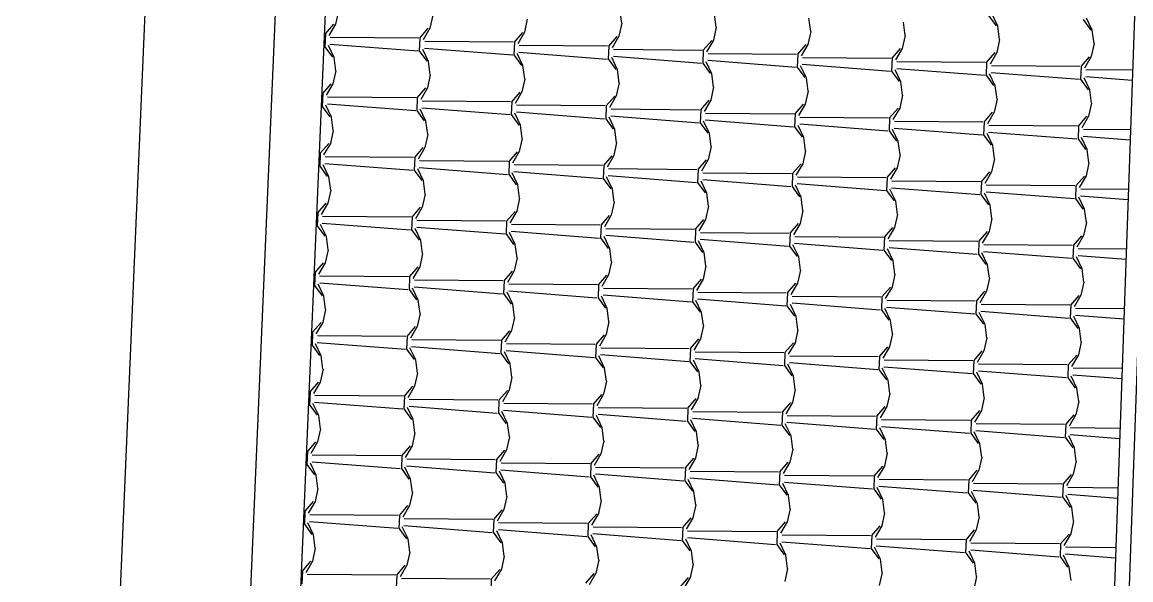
# Model space of a CAD drawing. Extents: x 1037 to 14540, y 1034 to 18285.
# Drawn here: x 6013.7 to 6459.2, y 3220.7 to 3444.8 of the extents above; entities that cross this region are included whole.
import ezdxf

# ---------------------------------------------------------------- set-up
doc = ezdxf.new("R2010")
doc.units = 0
doc.header["$LTSCALE"] = 100
doc.header["$MEASUREMENT"] = 0
doc.layers.get('0').update_dxf_attribs({"color": 240, "linetype": 'CONTINUOUS'})
doc.layers.add('proiezioni', color=252, linetype='CONTINUOUS')
doc.layers.add('retini copertura', color=32, linetype='CONTINUOUS')

# ---------------------------------------------------------------- blocks, each defined once
blk = doc.blocks.new('*X1855')
at = {"color": 0}
for p, q in [((8.0134, 34.4794), (8.0018, 34.4271)), ((8.3931, 34.4632), (8.3815, 34.4108)), ((8.7727, 34.4469), (8.7612, 34.3945)), ((9.1523, 34.4306), (9.1453, 34.4837)), ((9.532, 34.4143), (9.525, 34.4675)), ((9.9117, 34.398), (9.9046, 34.4512)), ((10.627, 34.4615), (10.6573, 34.4196)), ((10.6639, 34.4186), (10.641, 34.467)), ((11.0066, 34.4452), (11.037, 34.4033)), ((11.0436, 34.4023), (11.0206, 34.4507)), ((7.9614, 34.3874), (7.9952, 34.4266)), ((8.0019, 34.4271), (7.9748, 34.3808)), ((8.341, 34.3712), (8.3748, 34.4103)), ((8.3815, 34.4108), (8.3545, 34.3645)), ((9.1524, 34.4306), (9.1408, 34.3782)), ((9.532, 34.4143), (9.5205, 34.3619)), ((10.2913, 34.3817), (10.2843, 34.4349)), ((10.671, 34.3654), (10.6639, 34.4186)), ((11.0506, 34.3491), (11.0436, 34.4023)), ((7.9614, 34.3875), (7.9592, 34.3358)), ((7.9806, 34.3746), (8.3363, 34.3719)), ((8.341, 34.3712), (8.3388, 34.3195)), ((8.3603, 34.3583), (8.716, 34.3556)), ((8.7207, 34.3549), (8.7185, 34.3032)), ((8.7207, 34.3549), (8.7545, 34.394)), ((8.7612, 34.3945), (8.7341, 34.3482)), ((9.1003, 34.3386), (9.1341, 34.3777)), ((9.1408, 34.3782), (9.1138, 34.3319)), ((9.48, 34.3223), (9.5138, 34.3614)), ((9.5205, 34.3619), (9.4934, 34.3156)), ((9.9117, 34.398), (9.9001, 34.3456)), ((10.2913, 34.3817), (10.2798, 34.3293)), ((10.671, 34.3654), (10.6594, 34.313)), ((7.9592, 34.3358), (7.9895, 34.2939)), ((7.9961, 34.2928), (7.9731, 34.3413)), ((7.9797, 34.347), (8.3344, 34.3193)), ((8.3388, 34.3195), (8.3691, 34.2776)), ((8.3757, 34.2766), (8.3528, 34.325)), ((8.3594, 34.3307), (8.714, 34.303)), ((8.739, 34.3144), (9.0937, 34.2867)), ((8.7399, 34.342), (9.0956, 34.3393)), ((9.1003, 34.3386), (9.0981, 34.2869)), ((9.1196, 34.3258), (9.4753, 34.323)), ((9.48, 34.3223), (9.4778, 34.2706)), ((9.8596, 34.306), (9.8934, 34.3451)), ((9.9001, 34.3456), (9.8731, 34.2993)), ((10.2393, 34.2897), (10.2731, 34.3288)), ((10.2798, 34.3293), (10.2527, 34.283)), ((10.6189, 34.2734), (10.6527, 34.3125)), ((10.6594, 34.313), (10.6324, 34.2667)), ((11.0506, 34.3491), (11.0391, 34.2967)), ((8.0031, 34.2397), (7.9961, 34.2928)), ((8.3828, 34.2234), (8.3757, 34.2765)), ((8.7185, 34.3032), (8.7488, 34.2613)), ((8.7554, 34.2603), (8.7324, 34.3087)), ((9.0981, 34.2869), (9.1284, 34.245)), ((9.135, 34.244), (9.1121, 34.2924)), ((9.1187, 34.2981), (9.4733, 34.2704)), ((9.4778, 34.2706), (9.5081, 34.2287)), ((9.5147, 34.2277), (9.4917, 34.2761)), ((9.4983, 34.2818), (9.853, 34.2541)), ((9.4992, 34.3095), (9.855, 34.3067)), ((9.8596, 34.306), (9.8574, 34.2543)), ((9.878, 34.2655), (10.2326, 34.2378)), ((9.8789, 34.2932), (10.2346, 34.2904)), ((10.2393, 34.2897), (10.2371, 34.238)), ((10.2585, 34.2769), (10.6143, 34.2741)), ((10.6189, 34.2734), (10.6167, 34.2217)), ((10.9986, 34.2571), (11.0324, 34.2962)), ((11.0391, 34.2967), (11.012, 34.2504)), ((8.0031, 34.2397), (7.9916, 34.1873)), ((8.3828, 34.2234), (8.3712, 34.171)), ((8.7624, 34.2071), (8.7554, 34.2603)), ((9.1421, 34.1908), (9.135, 34.244)), ((9.5217, 34.1745), (9.5147, 34.2277)), ((9.8574, 34.2543), (9.8877, 34.2124)), ((9.8943, 34.2114), (9.8714, 34.2598)), ((10.2371, 34.238), (10.2674, 34.1961)), ((10.274, 34.1951), (10.251, 34.2436)), ((10.2576, 34.2492), (10.6123, 34.2215)), ((10.6167, 34.2217), (10.647, 34.1798)), ((10.6536, 34.1788), (10.6307, 34.2273)), ((10.6373, 34.233), (10.9919, 34.2052)), ((10.6382, 34.2606), (10.9939, 34.2578)), ((10.9986, 34.2571), (10.9964, 34.2054)), ((11.0178, 34.2443), (11.2052, 34.2428)), ((7.9511, 34.1477), (7.9849, 34.1868)), ((7.9916, 34.1873), (7.9645, 34.141)), ((8.7624, 34.2071), (8.7509, 34.1547)), ((9.1421, 34.1908), (9.1305, 34.1384)), ((9.9014, 34.1582), (9.8943, 34.2114)), ((10.281, 34.1419), (10.274, 34.1951)), ((10.6607, 34.1256), (10.6537, 34.1788)), ((10.9964, 34.2054), (11.0267, 34.1636)), ((11.0333, 34.1625), (11.0103, 34.211)), ((11.0169, 34.2167), (11.2037, 34.2021)), ((7.9511, 34.1477), (7.9489, 34.096)), ((7.9703, 34.1349), (8.3261, 34.1321)), ((8.3307, 34.1314), (8.3285, 34.0797)), ((8.3307, 34.1314), (8.3645, 34.1705)), ((8.3712, 34.171), (8.3442, 34.1247)), ((8.7104, 34.1151), (8.7442, 34.1542)), ((8.7509, 34.1547), (8.7238, 34.1084)), ((9.09, 34.0988), (9.1239, 34.1379)), ((9.1305, 34.1384), (9.1035, 34.0921)), ((9.5217, 34.1745), (9.5102, 34.1221)), ((9.9014, 34.1582), (9.8898, 34.1058)), ((10.281, 34.1419), (10.2695, 34.0895)), ((11.0403, 34.1093), (11.0333, 34.1625)), ((7.9489, 34.096), (7.9792, 34.0541)), ((7.9858, 34.0531), (7.9628, 34.1015)), ((7.9694, 34.1072), (8.3241, 34.0795)), ((8.3491, 34.0909), (8.7037, 34.0632)), ((8.35, 34.1186), (8.7057, 34.1158)), ((8.7104, 34.1151), (8.7082, 34.0634)), ((8.7296, 34.1023), (9.0854, 34.0995)), ((9.09, 34.0988), (9.0878, 34.0471)), ((9.4697, 34.0825), (9.5035, 34.1216)), ((9.5102, 34.1221), (9.4831, 34.0758)), ((9.8493, 34.0662), (9.8832, 34.1053)), ((9.8898, 34.1058), (9.8628, 34.0595)), ((10.229, 34.0499), (10.2628, 34.089)), ((10.2695, 34.0895), (10.2424, 34.0432)), ((10.6607, 34.1256), (10.6491, 34.0732)), ((11.0403, 34.1093), (11.0288, 34.0569)), ((7.9928, 33.9999), (7.9858, 34.0531)), ((8.3285, 34.0797), (8.3588, 34.0378)), ((8.3654, 34.0368), (8.3425, 34.0852)), ((8.7082, 34.0634), (8.7385, 34.0215)), ((8.7451, 34.0205), (8.7221, 34.0689)), ((8.7287, 34.0746), (9.0834, 34.0469)), ((9.0878, 34.0471), (9.1181, 34.0052)), ((9.1247, 34.0042), (9.1018, 34.0527)), ((9.1084, 34.0583), (9.463, 34.0306)), ((9.1093, 34.086), (9.465, 34.0832)), ((9.4697, 34.0825), (9.4675, 34.0308)), ((9.4889, 34.0697), (9.8447, 34.0669)), ((9.8493, 34.0662), (9.8471, 34.0145)), ((9.8686, 34.0534), (10.2243, 34.0506)), ((10.229, 34.0499), (10.2268, 33.9982)), ((10.6086, 34.0336), (10.6425, 34.0728)), ((10.6491, 34.0733), (10.6221, 34.0269)), ((10.9883, 34.0173), (11.0221, 34.0565)), ((11.0288, 34.057), (11.0017, 34.0106)), ((7.9928, 33.9999), (7.9813, 33.9475)), ((8.3725, 33.9836), (8.3654, 34.0368)), ((8.7521, 33.9673), (8.7451, 34.0205)), ((9.1318, 33.951), (9.1247, 34.0042)), ((9.4675, 34.0308), (9.4978, 33.9889)), ((9.5044, 33.9879), (9.4814, 34.0364)), ((9.488, 34.0421), (9.8427, 34.0143)), ((9.8471, 34.0145), (9.8774, 33.9726)), ((9.884, 33.9716), (9.8611, 34.0201)), ((9.8677, 34.0258), (10.2223, 33.9981)), ((10.2268, 33.9982), (10.2571, 33.9564)), ((10.2637, 33.9553), (10.2407, 34.0038)), ((10.2473, 34.0095), (10.602, 33.9818)), ((10.2482, 34.0371), (10.604, 34.0343)), ((10.6086, 34.0336), (10.6064, 33.982)), ((10.6279, 34.0208), (10.9836, 34.018)), ((10.9883, 34.0173), (10.9861, 33.9657)), ((11.0075, 34.0045), (11.1967, 34.003)), ((8.3725, 33.9836), (8.3609, 33.9312)), ((8.7521, 33.9673), (8.7406, 33.9149)), ((9.5114, 33.9347), (9.5044, 33.9879)), ((9.8911, 33.9184), (9.8841, 33.9716)), ((10.2707, 33.9021), (10.2637, 33.9553)), ((10.6064, 33.982), (10.6368, 33.9401)), ((10.6434, 33.939), (10.6204, 33.9875)), ((10.627, 33.9932), (10.9816, 33.9655)), ((10.9861, 33.9657), (11.0164, 33.9238)), ((11.023, 33.9227), (11, 33.9712)), ((11.0066, 33.9769), (11.1953, 33.9621)), ((7.9408, 33.9079), (7.9746, 33.947)), ((7.9813, 33.9475), (7.9542, 33.9012)), ((8.3204, 33.8916), (8.3543, 33.9307)), ((8.3609, 33.9312), (8.3339, 33.8849)), ((8.7001, 33.8753), (8.7339, 33.9144)), ((8.7406, 33.9149), (8.7135, 33.8686)), ((9.1318, 33.951), (9.1202, 33.8986)), ((9.5114, 33.9347), (9.4999, 33.8823)), ((9.8911, 33.9184), (9.8795, 33.866)), ((10.6504, 33.8858), (10.6434, 33.939)), ((11.03, 33.8695), (11.023, 33.9227)), ((7.9408, 33.9079), (7.9386, 33.8562)), ((7.9592, 33.8674), (8.3138, 33.8397)), ((7.96, 33.8951), (8.3158, 33.8923)), ((8.3204, 33.8916), (8.3182, 33.8399)), ((8.3397, 33.8788), (8.6954, 33.876)), ((8.7001, 33.8753), (8.6979, 33.8236)), ((9.0797, 33.859), (9.1136, 33.8981)), ((9.1202, 33.8986), (9.0932, 33.8523)), ((9.4594, 33.8427), (9.4932, 33.8819)), ((9.4999, 33.8824), (9.4728, 33.836)), ((9.8391, 33.8264), (9.8729, 33.8656)), ((9.8795, 33.8661), (9.8525, 33.8197)), ((10.2707, 33.9021), (10.2592, 33.8497)), ((10.6504, 33.8858), (10.6388, 33.8335)), ((11.03, 33.8695), (11.0185, 33.8172)), ((7.9386, 33.8562), (7.9689, 33.8143)), ((7.9755, 33.8133), (7.9525, 33.8618)), ((8.3182, 33.8399), (8.3486, 33.798)), ((8.3552, 33.797), (8.3322, 33.8455)), ((8.3388, 33.8512), (8.6935, 33.8234)), ((8.6979, 33.8236), (8.7282, 33.7817)), ((8.7348, 33.7807), (8.7118, 33.8292)), ((8.7185, 33.8349), (9.0731, 33.8072)), ((8.7193, 33.8625), (9.0751, 33.8597)), ((9.0797, 33.859), (9.0775, 33.8073)), ((9.099, 33.8462), (9.4547, 33.8434)), ((9.4594, 33.8427), (9.4572, 33.7911)), ((9.4786, 33.8299), (9.8344, 33.8271)), ((9.839, 33.8264), (9.8368, 33.7748)), ((10.2187, 33.8101), (10.2525, 33.8493)), ((10.2592, 33.8498), (10.2321, 33.8034)), ((10.5984, 33.7938), (10.6322, 33.833)), ((10.6388, 33.8335), (10.6118, 33.7872)), ((7.9825, 33.7601), (7.9755, 33.8133)), ((8.3622, 33.7438), (8.3551, 33.797)), ((8.7418, 33.7275), (8.7348, 33.7807)), ((9.0775, 33.8073), (9.1079, 33.7655)), ((9.1145, 33.7644), (9.0915, 33.8129)), ((9.0981, 33.8186), (9.4528, 33.7909)), ((9.4572, 33.791), (9.4875, 33.7492)), ((9.4941, 33.7481), (9.4711, 33.7966)), ((9.4778, 33.8023), (9.8324, 33.7746)), ((9.8738, 33.7318), (9.8508, 33.7803)), ((9.8574, 33.786), (10.2121, 33.7583)), ((9.8583, 33.8136), (10.214, 33.8108)), ((10.2187, 33.8101), (10.2165, 33.7585)), ((10.2379, 33.7973), (10.5937, 33.7945)), ((10.5983, 33.7938), (10.5961, 33.7422)), ((10.6176, 33.781), (10.9733, 33.7782)), ((10.978, 33.7776), (10.9758, 33.7259)), ((10.978, 33.7775), (11.0118, 33.8167)), ((11.0185, 33.8172), (10.9914, 33.7709)), ((7.9825, 33.7601), (7.971, 33.7077)), ((8.3622, 33.7438), (8.3506, 33.6914)), ((9.1215, 33.7112), (9.1145, 33.7644)), ((9.5011, 33.6949), (9.4941, 33.7481)), ((9.8368, 33.7748), (9.8672, 33.7329)), ((9.8808, 33.6786), (9.8738, 33.7318)), ((10.2165, 33.7585), (10.2468, 33.7166)), ((10.2534, 33.7155), (10.2304, 33.764)), ((10.2371, 33.7697), (10.5917, 33.742)), ((10.5961, 33.7422), (10.6265, 33.7003)), ((10.6331, 33.6992), (10.6101, 33.7477)), ((10.6167, 33.7534), (10.9714, 33.7257)), ((11.0127, 33.6829), (10.9897, 33.7314)), ((10.9964, 33.7371), (11.1869, 33.7222)), ((10.9972, 33.7647), (11.1883, 33.7632)), ((7.9305, 33.6681), (7.9643, 33.7072)), ((7.971, 33.7077), (7.9439, 33.6614)), ((8.3102, 33.6518), (8.344, 33.691)), ((8.3506, 33.6914), (8.3236, 33.6451)), ((8.7418, 33.7275), (8.7303, 33.6751)), ((9.1215, 33.7112), (9.1099, 33.6588)), ((9.5011, 33.6949), (9.4896, 33.6426)), ((10.2604, 33.6624), (10.2534, 33.7155)), ((10.6401, 33.6461), (10.6331, 33.6992)), ((10.9758, 33.7259), (11.0061, 33.684)), ((7.9305, 33.6681), (7.9283, 33.6164)), ((7.9497, 33.6553), (8.3055, 33.6525)), ((8.3102, 33.6518), (8.3079, 33.6002)), ((8.6898, 33.6355), (8.7236, 33.6747)), ((8.7303, 33.6752), (8.7032, 33.6288)), ((9.0695, 33.6192), (9.1033, 33.6584)), ((9.1099, 33.6589), (9.0829, 33.6125)), ((9.4491, 33.6029), (9.4829, 33.6421)), ((9.4896, 33.6426), (9.4625, 33.5963)), ((9.8808, 33.6786), (9.8692, 33.6263)), ((10.2605, 33.6623), (10.2489, 33.61)), ((10.6401, 33.6461), (10.6286, 33.5937)), ((11.0197, 33.6298), (11.0127, 33.6829)), ((7.9283, 33.6164), (7.9586, 33.5745)), ((7.9652, 33.5735), (7.9422, 33.622)), ((7.9489, 33.6277), (8.3035, 33.6)), ((8.3079, 33.6001), (8.3383, 33.5583)), ((8.3449, 33.5572), (8.3219, 33.6057)), ((8.3285, 33.6114), (8.6832, 33.5837)), ((8.3294, 33.639), (8.6851, 33.6362)), ((8.6898, 33.6355), (8.6876, 33.5839)), ((8.709, 33.6227), (9.0648, 33.6199)), ((9.0695, 33.6192), (9.0672, 33.5676)), ((9.0887, 33.6064), (9.4444, 33.6036)), ((9.4491, 33.6029), (9.4469, 33.5513)), ((9.8288, 33.5866), (9.8626, 33.6258)), ((9.8692, 33.6263), (9.8422, 33.58)), ((10.2084, 33.5704), (10.2422, 33.6095)), ((10.2489, 33.61), (10.2218, 33.5637)), ((11.0198, 33.6298), (11.0082, 33.5774)), ((7.9722, 33.5203), (7.9652, 33.5735)), ((8.3519, 33.504), (8.3449, 33.5572)), ((8.6876, 33.5839), (8.7179, 33.542)), ((8.7245, 33.5409), (8.7015, 33.5894)), ((8.7082, 33.5951), (9.0628, 33.5674)), ((9.0672, 33.5676), (9.0976, 33.5257)), ((9.1042, 33.5246), (9.0812, 33.5731)), ((9.0878, 33.5788), (9.4425, 33.5511)), ((9.4838, 33.5083), (9.4608, 33.5568)), ((9.4675, 33.5625), (9.8221, 33.5348)), ((9.4683, 33.5901), (9.8241, 33.5873)), ((9.8288, 33.5867), (9.8265, 33.535)), ((9.848, 33.5738), (10.2037, 33.5711)), ((10.2084, 33.5704), (10.2062, 33.5187)), ((10.2276, 33.5575), (10.5834, 33.5548)), ((10.5881, 33.5541), (10.5858, 33.5024)), ((10.5881, 33.5541), (10.6219, 33.5932)), ((10.6285, 33.5937), (10.6015, 33.5474)), ((10.9677, 33.5378), (11.0015, 33.5769)), ((11.0082, 33.5774), (10.9811, 33.5311)), ((7.9722, 33.5203), (7.9607, 33.468)), ((8.7315, 33.4877), (8.7245, 33.5409)), ((9.1112, 33.4715), (9.1042, 33.5246)), ((9.4469, 33.5513), (9.4772, 33.5094)), ((9.4908, 33.4552), (9.4838, 33.5083)), ((9.8265, 33.535), (9.8569, 33.4931)), ((9.8635, 33.492), (9.8405, 33.5405)), ((9.8471, 33.5462), (10.2018, 33.5185)), ((10.2062, 33.5187), (10.2365, 33.4768)), ((10.2431, 33.4758), (10.2201, 33.5242)), ((10.2268, 33.5299), (10.5814, 33.5022)), ((10.6228, 33.4595), (10.5998, 33.5079)), ((10.6064, 33.5136), (10.9611, 33.4859)), ((10.6073, 33.5413), (10.963, 33.5385)), ((10.9677, 33.5378), (10.9655, 33.4861)), ((10.9869, 33.525), (11.1799, 33.5235)), ((7.9202, 33.4283), (7.954, 33.4675)), ((7.9607, 33.468), (7.9336, 33.4216)), ((8.3519, 33.504), (8.3403, 33.4517)), ((8.7315, 33.4877), (8.72, 33.4354)), ((9.1112, 33.4714), (9.0997, 33.4191)), ((9.8705, 33.4389), (9.8635, 33.492)), ((10.2501, 33.4226), (10.2431, 33.4757)), ((10.5858, 33.5024), (10.6162, 33.4605)), ((10.9655, 33.4861), (10.9958, 33.4442)), ((11.0024, 33.4432), (10.9794, 33.4916)), ((10.9861, 33.4973), (11.1784, 33.4823)), ((7.9202, 33.4283), (7.918, 33.3767)), ((8.2999, 33.412), (8.3337, 33.4512)), ((8.3403, 33.4517), (8.3133, 33.4054)), ((8.6795, 33.3957), (8.7133, 33.4349)), ((8.72, 33.4354), (8.6929, 33.3891)), ((9.0592, 33.3795), (9.093, 33.4186)), ((9.0996, 33.4191), (9.0726, 33.3728)), ((9.4909, 33.4552), (9.4793, 33.4028)), ((9.8705, 33.4389), (9.859, 33.3865)), ((10.2502, 33.4226), (10.2386, 33.3702)), ((10.6298, 33.4063), (10.6228, 33.4595)), ((11.0095, 33.39), (11.0024, 33.4432)), ((7.918, 33.3767), (7.9483, 33.3348)), ((7.9549, 33.3337), (7.9319, 33.3822)), ((7.9386, 33.3879), (8.2932, 33.3602)), ((7.9394, 33.4155), (8.2952, 33.4127)), ((8.2999, 33.412), (8.2976, 33.3604)), ((8.3191, 33.3992), (8.6748, 33.3965)), ((8.6795, 33.3958), (8.6773, 33.3441)), ((8.6987, 33.3829), (9.0545, 33.3802)), ((9.0592, 33.3795), (9.0569, 33.3278)), ((9.4388, 33.3632), (9.4726, 33.4023)), ((9.4793, 33.4028), (9.4522, 33.3565)), ((9.8185, 33.3469), (9.8523, 33.386)), ((9.8589, 33.3865), (9.8319, 33.3402)), ((10.6298, 33.4063), (10.6183, 33.3539)), ((11.0095, 33.39), (10.9979, 33.3376)), ((7.9619, 33.2805), (7.9549, 33.3337)), ((8.2976, 33.3604), (8.328, 33.3185)), ((8.3346, 33.3174), (8.3116, 33.3659)), ((8.3182, 33.3716), (8.6729, 33.3439)), ((8.6773, 33.3441), (8.7076, 33.3022)), ((8.7142, 33.3011), (8.6912, 33.3496)), ((8.6979, 33.3553), (9.0525, 33.3276)), ((9.0939, 33.2849), (9.0709, 33.3333)), ((9.0775, 33.339), (9.4322, 33.3113)), ((9.0784, 33.3666), (9.4341, 33.3639)), ((9.4388, 33.3632), (9.4366, 33.3115)), ((9.458, 33.3504), (9.8138, 33.3476)), ((9.8185, 33.3469), (9.8162, 33.2952)), ((9.8377, 33.3341), (10.1934, 33.3313)), ((10.1981, 33.3306), (10.1959, 33.2789)), ((10.1981, 33.3306), (10.2319, 33.3697)), ((10.2386, 33.3702), (10.2116, 33.3239)), ((10.5778, 33.3143), (10.6116, 33.3534)), ((10.6182, 33.3539), (10.5912, 33.3076)), ((10.9574, 33.298), (10.9912, 33.3371)), ((10.9979, 33.3376), (10.9709, 33.2913)), ((8.3416, 33.2643), (8.3346, 33.3174)), ((8.7212, 33.248), (8.7142, 33.3011)), ((9.0569, 33.3278), (9.0873, 33.2859)), ((9.1009, 33.2317), (9.0939, 33.2848)), ((9.4366, 33.3115), (9.4669, 33.2696)), ((9.4735, 33.2686), (9.4506, 33.317)), ((9.4572, 33.3227), (9.8118, 33.295)), ((9.8162, 33.2952), (9.8466, 33.2533)), ((9.8532, 33.2523), (9.8302, 33.3007)), ((9.8368, 33.3064), (10.1915, 33.2787)), ((10.2165, 33.2901), (10.5711, 33.2624)), ((10.2173, 33.3178), (10.5731, 33.315)), ((10.5778, 33.3143), (10.5755, 33.2626)), ((10.597, 33.3015), (10.9527, 33.2987)), ((10.9574, 33.298), (10.9552, 33.2463)), ((10.9766, 33.2852), (11.1714, 33.2837)), ((7.9619, 33.2805), (7.9504, 33.2282)), ((8.3416, 33.2643), (8.3301, 33.2119)), ((8.7213, 33.248), (8.7097, 33.1956)), ((9.4806, 33.2154), (9.4735, 33.2686)), ((9.8602, 33.1991), (9.8532, 33.2523)), ((10.1959, 33.2789), (10.2262, 33.237)), ((10.2328, 33.236), (10.2099, 33.2844)), ((10.5755, 33.2626), (10.6059, 33.2207)), ((10.6125, 33.2197), (10.5895, 33.2681)), ((10.5961, 33.2738), (10.9508, 33.2461)), ((10.9552, 33.2463), (10.9855, 33.2044)), ((10.9921, 33.2034), (10.9692, 33.2519)), ((10.9758, 33.2575), (11.17, 33.2424)), ((7.9099, 33.1886), (7.9437, 33.2277)), ((7.9504, 33.2282), (7.9234, 33.1819)), ((8.2896, 33.1723), (8.3234, 33.2114)), ((8.3301, 33.2119), (8.303, 33.1656)), ((8.7097, 33.1956), (8.6827, 33.1493)), ((9.1009, 33.2317), (9.0894, 33.1793)), ((9.4806, 33.2154), (9.469, 33.163)), ((9.8602, 33.1991), (9.8487, 33.1467)), ((10.2399, 33.1828), (10.2328, 33.236)), ((10.6195, 33.1665), (10.6125, 33.2197)), ((10.9992, 33.1502), (10.9921, 33.2034)), ((7.9099, 33.1886), (7.9077, 33.1369)), ((7.9292, 33.1757), (8.2849, 33.173)), ((8.2896, 33.1723), (8.2874, 33.1206)), ((8.3088, 33.1595), (8.6645, 33.1567)), ((8.6692, 33.156), (8.667, 33.1043)), ((8.6692, 33.156), (8.703, 33.1951)), ((9.0489, 33.1397), (9.0827, 33.1788)), ((9.0894, 33.1793), (9.0623, 33.133)), ((9.4285, 33.1234), (9.4623, 33.1625)), ((9.469, 33.163), (9.442, 33.1167)), ((10.2399, 33.1828), (10.2283, 33.1304)), ((10.6195, 33.1665), (10.608, 33.1141)), ((7.9077, 33.1369), (7.938, 33.095)), ((7.9446, 33.094), (7.9217, 33.1424)), ((7.9283, 33.1481), (8.2829, 33.1204)), ((8.2874, 33.1206), (8.3177, 33.0787)), ((8.3243, 33.0777), (8.3013, 33.1261)), ((8.3079, 33.1318), (8.6626, 33.1041)), ((8.7039, 33.0614), (8.681, 33.1098)), ((8.6876, 33.1155), (9.0422, 33.0878)), ((8.6885, 33.1432), (9.0442, 33.1404)), ((9.0489, 33.1397), (9.0467, 33.088)), ((9.0681, 33.1269), (9.4238, 33.1241)), ((9.4285, 33.1234), (9.4263, 33.0717)), ((9.4478, 33.1106), (9.8035, 33.1078)), ((9.8082, 33.1071), (9.806, 33.0554)), ((9.8082, 33.1071), (9.842, 33.1462)), ((9.8487, 33.1467), (9.8216, 33.1004)), ((10.1878, 33.0908), (10.2216, 33.1299)), ((10.2283, 33.1304), (10.2013, 33.0841)), ((10.5675, 33.0745), (10.6013, 33.1136)), ((10.608, 33.1141), (10.5809, 33.0678)), ((10.9992, 33.1502), (10.9876, 33.0978)), ((7.9516, 33.0408), (7.9446, 33.0939)), ((8.3313, 33.0245), (8.3243, 33.0777)), ((8.667, 33.1043), (8.6973, 33.0624)), ((9.0467, 33.088), (9.077, 33.0461)), ((9.0836, 33.0451), (9.0606, 33.0935)), ((9.0672, 33.0992), (9.4219, 33.0715)), ((9.4263, 33.0717), (9.4566, 33.0298)), ((9.4632, 33.0288), (9.4403, 33.0772)), ((9.4469, 33.0829), (9.8015, 33.0552)), ((9.8265, 33.0667), (10.1812, 33.0389)), ((9.8274, 33.0943), (10.1831, 33.0915)), ((10.1878, 33.0908), (10.1856, 33.0391)), ((10.2071, 33.078), (10.5628, 33.0752)), ((10.5675, 33.0745), (10.5653, 33.0228)), ((10.9471, 33.0582), (10.9809, 33.0973)), ((10.9876, 33.0978), (10.9606, 33.0515)), ((7.9517, 33.0408), (7.9401, 32.9884)), ((8.3313, 33.0245), (8.3198, 32.9721)), ((8.711, 33.0082), (8.7039, 33.0614)), ((9.0906, 32.9919), (9.0836, 33.0451)), ((9.4703, 32.9756), (9.4632, 33.0288)), ((9.806, 33.0554), (9.8363, 33.0135)), ((9.8429, 33.0125), (9.8199, 33.061)), ((10.1856, 33.0391), (10.2159, 32.9972)), ((10.2225, 32.9962), (10.1996, 33.0447)), ((10.2062, 33.0504), (10.5608, 33.0227)), ((10.5653, 33.0228), (10.5956, 32.9809)), ((10.6022, 32.9799), (10.5792, 33.0284)), ((10.5858, 33.0341), (10.9405, 33.0064)), ((10.5867, 33.0617), (10.9424, 33.0589)), ((10.9471, 33.0582), (10.9449, 33.0065)), ((10.9655, 33.0178), (11.1616, 33.0025)), ((10.9664, 33.0454), (11.163, 33.0439)), ((7.8996, 32.9488), (7.9334, 32.9879)), ((7.9401, 32.9884), (7.9131, 32.9421)), ((8.711, 33.0082), (8.6994, 32.9558)), ((9.0906, 32.9919), (9.0791, 32.9395)), ((9.4703, 32.9756), (9.4587, 32.9232)), ((9.8499, 32.9593), (9.8429, 33.0125)), ((10.2296, 32.943), (10.2225, 32.9962)), ((10.6092, 32.9267), (10.6022, 32.9799)), ((10.9449, 33.0065), (10.9752, 32.9647)), ((10.9818, 32.9636), (10.9589, 33.0121)), ((7.8996, 32.9488), (7.8974, 32.8971)), ((7.9189, 32.936), (8.2746, 32.9332)), ((8.2793, 32.9325), (8.2771, 32.8808)), ((8.2793, 32.9325), (8.3131, 32.9716)), ((8.3198, 32.9721), (8.2927, 32.9258)), ((8.6589, 32.9162), (8.6928, 32.9553)), ((8.6994, 32.9558), (8.6724, 32.9095)), ((9.0386, 32.8999), (9.0724, 32.939)), ((9.0791, 32.9395), (9.052, 32.8932)), ((9.8499, 32.9593), (9.8384, 32.9069)), ((10.2296, 32.943), (10.218, 32.8906)), ((10.9889, 32.9104), (10.9819, 32.9636)), ((7.8974, 32.8971), (7.9277, 32.8552)), ((7.9343, 32.8542), (7.9114, 32.9026)), ((7.918, 32.9083), (8.2727, 32.8806)), ((8.314, 32.8379), (8.291, 32.8863)), ((8.2977, 32.892), (8.6523, 32.8643)), ((8.2985, 32.9197), (8.6542, 32.9169)), ((8.6589, 32.9162), (8.6567, 32.8645)), ((8.6782, 32.9034), (9.0339, 32.9006)), ((9.0386, 32.8999), (9.0364, 32.8482)), ((9.0578, 32.8871), (9.4135, 32.8843)), ((9.4182, 32.8836), (9.4521, 32.9227)), ((9.4587, 32.9232), (9.4317, 32.8769)), ((9.7979, 32.8673), (9.8317, 32.9064)), ((9.8384, 32.9069), (9.8113, 32.8606)), ((10.1775, 32.851), (10.2114, 32.8902)), ((10.218, 32.8907), (10.191, 32.8443)), ((10.6092, 32.9267), (10.5977, 32.8743)), ((10.9889, 32.9104), (10.9773, 32.858)), ((7.9414, 32.801), (7.9343, 32.8542)), ((8.2771, 32.8808), (8.3074, 32.8389)), ((8.6567, 32.8645), (8.687, 32.8226)), ((8.6936, 32.8216), (8.6707, 32.8701)), ((8.6773, 32.8758), (9.032, 32.848)), ((9.0364, 32.8482), (9.0667, 32.8063)), ((9.0733, 32.8053), (9.0503, 32.8538)), ((9.057, 32.8595), (9.4116, 32.8318)), ((9.4182, 32.8836), (9.416, 32.8319)), ((9.4366, 32.8432), (9.7913, 32.8155)), ((9.4375, 32.8708), (9.7932, 32.868)), ((9.7979, 32.8673), (9.7957, 32.8156)), ((9.8171, 32.8545), (10.1728, 32.8517)), ((10.1775, 32.851), (10.1753, 32.7994)), ((10.5572, 32.8347), (10.591, 32.8739)), ((10.5977, 32.8744), (10.5706, 32.828)), ((10.9368, 32.8184), (10.9707, 32.8576)), ((10.9773, 32.8581), (10.9503, 32.8117)), ((7.9414, 32.801), (7.9298, 32.7486)), ((8.321, 32.7847), (8.314, 32.8379)), ((8.7007, 32.7684), (8.6936, 32.8216)), ((9.0803, 32.7521), (9.0733, 32.8053)), ((9.416, 32.8319), (9.4463, 32.79)), ((9.4529, 32.789), (9.43, 32.8375)), ((9.7957, 32.8156), (9.826, 32.7737)), ((9.8326, 32.7727), (9.8096, 32.8212)), ((9.8163, 32.8269), (10.1709, 32.7992)), ((10.1753, 32.7993), (10.2056, 32.7575)), ((10.2123, 32.7564), (10.1893, 32.8049)), ((10.1959, 32.8106), (10.5506, 32.7829)), ((10.1968, 32.8382), (10.5525, 32.8354)), ((10.5572, 32.8347), (10.555, 32.7831)), ((10.5764, 32.8219), (10.9321, 32.8191)), ((10.9368, 32.8184), (10.9346, 32.7668)), ((10.9561, 32.8056), (11.1546, 32.8041)), ((8.321, 32.7847), (8.3095, 32.7323)), ((8.7007, 32.7684), (8.6891, 32.716)), ((9.0803, 32.7521), (9.0688, 32.6997)), ((9.46, 32.7358), (9.453, 32.789)), ((9.8396, 32.7195), (9.8326, 32.7727)), ((10.2193, 32.7032), (10.2123, 32.7564)), ((10.555, 32.7831), (10.5853, 32.7412)), ((10.5919, 32.7401), (10.5689, 32.7886)), ((10.5756, 32.7943), (10.9302, 32.7666)), ((10.9346, 32.7668), (10.965, 32.7249)), ((10.9716, 32.7238), (10.9486, 32.7723)), ((10.9552, 32.778), (11.1531, 32.7625)), ((7.8893, 32.709), (7.8871, 32.6573)), ((7.8893, 32.709), (7.9232, 32.7481)), ((7.9298, 32.7486), (7.9028, 32.7023)), ((8.269, 32.6927), (8.3028, 32.7318)), ((8.3095, 32.7323), (8.2824, 32.686)), ((8.6486, 32.6764), (8.6825, 32.7155)), ((8.6891, 32.716), (8.6621, 32.6697)), ((9.46, 32.7358), (9.4484, 32.6834)), ((9.8396, 32.7195), (9.8281, 32.6671)), ((10.5989, 32.6869), (10.5919, 32.7401)), ((10.9786, 32.6707), (10.9716, 32.7238)), ((7.9241, 32.6144), (7.9011, 32.6629)), ((7.9077, 32.6686), (8.2624, 32.6409)), ((7.9086, 32.6962), (8.2643, 32.6934)), ((8.269, 32.6927), (8.2668, 32.641)), ((8.2882, 32.6799), (8.6439, 32.6771)), ((8.6486, 32.6764), (8.6464, 32.6247)), ((8.6679, 32.6636), (9.0236, 32.6608)), ((9.0283, 32.6601), (9.0621, 32.6993)), ((9.0688, 32.6997), (9.0417, 32.6534)), ((9.408, 32.6438), (9.4418, 32.683)), ((9.4484, 32.6835), (9.4214, 32.6371)), ((9.7876, 32.6275), (9.8214, 32.6667)), ((9.8281, 32.6672), (9.801, 32.6208)), ((10.2193, 32.7032), (10.2077, 32.6509)), ((10.5989, 32.6869), (10.5874, 32.6346)), ((10.9786, 32.6706), (10.9671, 32.6183)), ((7.8871, 32.6573), (7.9175, 32.6154)), ((8.2668, 32.641), (8.2971, 32.5991)), ((8.3037, 32.5981), (8.2807, 32.6466)), ((8.2874, 32.6523), (8.642, 32.6246)), ((8.6464, 32.6247), (8.6768, 32.5828)), ((8.6834, 32.5818), (8.6604, 32.6303)), ((8.667, 32.636), (9.0217, 32.6083)), ((9.0283, 32.6601), (9.0261, 32.6084)), ((9.0467, 32.6197), (9.4013, 32.592)), ((9.0475, 32.6473), (9.4032, 32.6445)), ((9.4079, 32.6438), (9.4057, 32.5922)), ((9.4272, 32.631), (9.7829, 32.6282)), ((9.7876, 32.6275), (9.7854, 32.5759)), ((10.1673, 32.6112), (10.2011, 32.6504)), ((10.2077, 32.6509), (10.1807, 32.6046)), ((10.5469, 32.5949), (10.5807, 32.6341)), ((10.5874, 32.6346), (10.5603, 32.5883)), ((10.9266, 32.5786), (10.9604, 32.6178)), ((10.967, 32.6183), (10.94, 32.572)), ((7.9311, 32.5612), (7.924, 32.6144)), ((8.3107, 32.5449), (8.3037, 32.5981)), ((8.6904, 32.5286), (8.6834, 32.5818)), ((9.0261, 32.6084), (9.0564, 32.5666)), ((9.063, 32.5655), (9.04, 32.614)), ((9.4057, 32.5922), (9.4361, 32.5503)), ((9.4427, 32.5492), (9.4197, 32.5977)), ((9.4263, 32.6034), (9.781, 32.5757)), ((9.7854, 32.5759), (9.8157, 32.534)), ((9.8223, 32.5329), (9.7993, 32.5814)), ((9.806, 32.5871), (10.1606, 32.5594)), ((9.8068, 32.6147), (10.1625, 32.6119)), ((10.1672, 32.6112), (10.165, 32.5596)), ((10.1865, 32.5984), (10.5422, 32.5957)), ((10.5469, 32.595), (10.5447, 32.5433)), ((10.5661, 32.5821), (10.9218, 32.5794)), ((10.9265, 32.5787), (10.9243, 32.527)), ((7.9311, 32.5612), (7.9195, 32.5088)), ((8.3107, 32.5449), (8.2992, 32.4925)), ((8.6904, 32.5286), (8.6788, 32.4762)), ((9.07, 32.5123), (9.063, 32.5655)), ((9.4497, 32.496), (9.4427, 32.5492)), ((9.8293, 32.4797), (9.8223, 32.5329)), ((10.165, 32.5596), (10.1954, 32.5177)), ((10.202, 32.5166), (10.179, 32.5651)), ((10.1856, 32.5708), (10.5403, 32.5431)), ((10.5447, 32.5433), (10.575, 32.5014)), ((10.5816, 32.5003), (10.5586, 32.5488)), ((10.5653, 32.5545), (10.9199, 32.5268)), ((10.9613, 32.4841), (10.9383, 32.5325)), ((10.9449, 32.5382), (11.1447, 32.5226)), ((10.9458, 32.5659), (11.1462, 32.5643)), ((7.8791, 32.4692), (7.9129, 32.5083)), ((7.9195, 32.5088), (7.8925, 32.4625)), ((8.2587, 32.4529), (8.2925, 32.4921)), ((8.2992, 32.4926), (8.2721, 32.4462)), ((9.07, 32.5123), (9.0585, 32.46)), ((9.4497, 32.496), (9.4381, 32.4437)), ((10.209, 32.4635), (10.202, 32.5166)), ((10.5886, 32.4472), (10.5816, 32.5003)), ((10.9243, 32.527), (10.9547, 32.4851)), ((10.9683, 32.4309), (10.9613, 32.484)), ((7.8791, 32.4692), (7.8768, 32.4175)), ((7.8983, 32.4564), (8.254, 32.4536)), ((8.2587, 32.4529), (8.2565, 32.4013)), ((8.2779, 32.4401), (8.6336, 32.4373)), ((8.6384, 32.4366), (8.6722, 32.4758)), ((8.6788, 32.4763), (8.6518, 32.4299)), ((9.018, 32.4203), (9.0518, 32.4595)), ((9.0585, 32.46), (9.0314, 32.4137)), ((9.3977, 32.404), (9.4315, 32.4432)), ((9.4381, 32.4437), (9.4111, 32.3974)), ((9.8293, 32.4797), (9.8178, 32.4274)), ((10.209, 32.4634), (10.1975, 32.4111)), ((10.5887, 32.4472), (10.5771, 32.3948)), ((7.8768, 32.4175), (7.9072, 32.3757)), ((7.9138, 32.3746), (7.8908, 32.4231)), ((7.8974, 32.4288), (8.2521, 32.4011)), ((8.2565, 32.4012), (8.2868, 32.3594)), ((8.2934, 32.3583), (8.2704, 32.4068)), ((8.2771, 32.4125), (8.6317, 32.3848)), ((8.6384, 32.4366), (8.6361, 32.385)), ((8.6567, 32.3962), (9.0114, 32.3685)), ((8.6576, 32.4238), (9.0133, 32.4211)), ((9.018, 32.4203), (9.0158, 32.3687)), ((9.0372, 32.4075), (9.3929, 32.4048)), ((9.3977, 32.404), (9.3954, 32.3524)), ((9.7773, 32.3877), (9.8111, 32.4269)), ((9.8178, 32.4274), (9.7907, 32.3811)), ((10.157, 32.3715), (10.1908, 32.4106)), ((10.1974, 32.4111), (10.1704, 32.3648)), ((10.5366, 32.3552), (10.5704, 32.3943)), ((10.5771, 32.3948), (10.55, 32.3485)), ((10.9683, 32.4309), (10.9568, 32.3785)), ((7.9208, 32.3214), (7.9138, 32.3746)), ((8.3004, 32.3051), (8.2934, 32.3583)), ((8.6361, 32.385), (8.6665, 32.3431)), ((8.6731, 32.342), (8.6501, 32.3905)), ((9.0158, 32.3687), (9.0461, 32.3268)), ((9.0527, 32.3257), (9.0297, 32.3742)), ((9.0364, 32.3799), (9.391, 32.3522)), ((9.3954, 32.3524), (9.4258, 32.3105)), ((9.4324, 32.3094), (9.4094, 32.3579)), ((9.416, 32.3636), (9.7707, 32.3359)), ((9.4169, 32.3912), (9.7726, 32.3885)), ((9.7773, 32.3878), (9.7751, 32.3361)), ((9.7965, 32.375), (10.1522, 32.3722)), ((10.157, 32.3715), (10.1547, 32.3198)), ((10.1762, 32.3587), (10.5319, 32.3559)), ((10.5366, 32.3552), (10.5344, 32.3035)), ((10.9163, 32.3389), (10.9501, 32.378)), ((10.9567, 32.3785), (10.9297, 32.3322)), ((7.9208, 32.3214), (7.9092, 32.2691)), ((8.3004, 32.3051), (8.2889, 32.2528)), ((8.6801, 32.2888), (8.6731, 32.342)), ((9.0597, 32.2726), (9.0527, 32.3257)), ((9.4394, 32.2563), (9.4324, 32.3094)), ((9.7751, 32.3361), (9.8054, 32.2942)), ((9.812, 32.2932), (9.789, 32.3416)), ((9.7957, 32.3473), (10.1503, 32.3196)), ((10.1547, 32.3198), (10.1851, 32.2779)), ((10.1917, 32.2769), (10.1687, 32.3253)), ((10.1753, 32.331), (10.53, 32.3033)), ((10.5713, 32.2606), (10.5483, 32.309)), ((10.555, 32.3147), (10.9096, 32.287)), ((10.5558, 32.3424), (10.9115, 32.3396)), ((10.9163, 32.3389), (10.914, 32.2872)), ((10.9355, 32.3261), (11.1377, 32.3245)), ((7.8688, 32.2294), (7.9026, 32.2686)), ((7.9092, 32.2691), (7.8822, 32.2227)), ((8.6801, 32.2888), (8.6685, 32.2365)), ((9.0598, 32.2726), (9.0482, 32.2202)), ((9.819, 32.24), (9.812, 32.2931)), ((10.1987, 32.2237), (10.1917, 32.2769)), ((10.5344, 32.3035), (10.5647, 32.2616)), ((10.5784, 32.2074), (10.5713, 32.2606)), ((10.914, 32.2872), (10.9444, 32.2453)), ((10.951, 32.2443), (10.928, 32.2927)), ((10.9346, 32.2984), (11.1362, 32.2827)), ((7.8688, 32.2294), (7.8665, 32.1778)), ((7.888, 32.2166), (8.2437, 32.2139)), ((8.2484, 32.2131), (8.2822, 32.2523)), ((8.2889, 32.2528), (8.2618, 32.2065)), ((8.6281, 32.1968), (8.6619, 32.236)), ((8.6685, 32.2365), (8.6415, 32.1902)), ((9.0077, 32.1806), (9.0415, 32.2197)), ((9.0482, 32.2202), (9.0211, 32.1739)), ((9.4394, 32.2563), (9.4279, 32.2039)), ((9.8191, 32.24), (9.8075, 32.1876)), ((10.1987, 32.2237), (10.1872, 32.1713)), ((10.958, 32.1911), (10.951, 32.2443)), ((8.2484, 32.2131), (8.2462, 32.1615)), ((8.2676, 32.2003), (8.6233, 32.1976)), ((8.6281, 32.1969), (8.6258, 32.1452)), ((9.3874, 32.1643), (9.4212, 32.2034)), ((9.4278, 32.2039), (9.4008, 32.1576)), ((10.5784, 32.2074), (10.5668, 32.155))]:
    blk.add_line(p, q, dxfattribs=at)

msp = doc.modelspace()

# ---------------------------------------------------------------- linework, layer by layer
at = {"layer": 'proiezioni'}
for p, q in [((6013.67, 2296.45), (6089.55, 4064.68)), ((6063.99, 2247.38), (6141.87, 4061.94)), ((6083.24, 2229.38), (6161.84, 4060.9)), ((6481.68, 4044.13), (6406.14, 1895.83)), ((6487.68, 4043.92), (6412.13, 1895.62))]:
    msp.add_line(p, q, dxfattribs=at)

# ---------------------------------------------------------------- block references
at = {"layer": 'retini copertura', "xscale": 100, "yscale": 100, "zscale": 100}
msp.add_blockref('*X1855', (5339.41, 1.3), dxfattribs=at)

doc.saveas('drawing.dxf')
